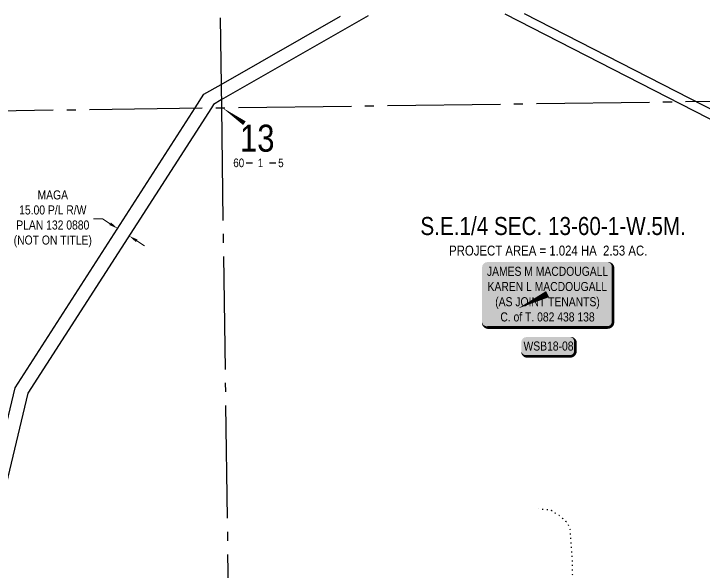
# Model space of a CAD drawing. Extents: x 57693 to 70573, y 5994359 to 6008381.
# Drawn here: x 64054 to 64818, y 6002047 to 6002665 of the extents above; entities that cross this region are included whole.
import ezdxf
from ezdxf.enums import TextEntityAlignment as Align

# ---------------------------------------------------------------- set-up
doc = ezdxf.new("R2010")
doc.units = 0
doc.header["$LTSCALE"] = 5
doc.header["$PDSIZE"] = -3
doc.linetypes.add('foc-QUARTERLINE', pattern=[33, 25, -3, 2, -3])
doc.linetypes.add('foc-TOPO', pattern=[1, 0.2, -0.8])
doc.layers.get('Defpoints').update_dxf_attribs({"color": 9})
for name, color, linetype in [('10', 1, 'Continuous'), ('9', 3, 'Continuous'), ('AS-OWNER', 7, 'Continuous'), ('C-SYMBOL', 7, 'Continuous'), ('F-RW', 190, 'Continuous'), ('L-AREAREQUIRED', 7, 'Continuous'), ('L-QSEC', 8, 'foc-QUARTERLINE'), ('L-SECLBL', 7, 'Continuous'), ('P-APEX RECON-LINE LIST', 240, 'Continuous'), ('T-VEGETATION CHANGE', 104, 'foc-TOPO')]:
    doc.layers.add(name, color=color, linetype=linetype)
doc.layers.add('F-RW-T', color=190, linetype='Continuous', lineweight=9)
doc.styles.add('100L', font='ARIALN.TTF', dxfattribs={"height": 11})
doc.styles.add('175L', font='ARIALN.TTF', dxfattribs={"height": 10})
doc.styles.add('80', font='ARIALN.TTF', dxfattribs={"height": 10})
doc.styles.add('80CG', font='ARIALN.TTF', dxfattribs={"height": 10})
doc.styles.add('80L', font='ARIALN.TTF', dxfattribs={"height": 10})
doc.styles.add('SIMPLEX', font='ARIALN.TTF')
doc.dimstyles.new('Compass 5 000', dxfattribs={"dimscale": 5, "dimtxt": 9, "dimasz": 2, "dimexe": 0.2, "dimexo": 0.0625, "dimgap": 0.5, "dimtad": 0, "dimtih": 1, "dimtoh": 1, "dimzin": 0, "dimdsep": 46, "dimtxsty": '80CG', "dimcen": 0.1, "dimse1": 1, "dimse2": 1, "dimclrd": 256, "dimclrt": 256, "dimaunit": 1, "dimadec": 4, "dimazin": 0, "dimtfac": 0.06, "dimtofl": 0, "dimtmove": 0, "dimatfit": 1, "dimfxl": 0.2, "dimtolj": 1, "dimtzin": 0, "dimlwd": -1, "dimarcsym": 0})

# ---------------------------------------------------------------- blocks, each defined once
blk = doc.blocks.new('L-SECLBL')
at = {"layer": '9', "color": 7}
for p, q in [((-5.08, -27.83), (-12.29, -27.83)), ((20.7, -27.83), (13.5, -27.83))]:
    blk.add_line(p, q, dxfattribs=at)
at = {"layer": '10', "color": 2, "style": 'SIMPLEX'}
blk.add_attdef('SEC', text='', height=30, dxfattribs=at).set_placement((0, 0), align=Align.MIDDLE)
at = {"layer": '10', "color": 5, "style": '80L'}
blk.add_attdef('TWP', text='', height=9.5, dxfattribs=at).set_placement((-14.43, -27.37), align=Align.MIDDLE_RIGHT)
blk.add_attdef('RGE', text='', height=9.5, dxfattribs=at).set_placement((3.62, -27.37), align=Align.MIDDLE_CENTER)
blk.add_attdef('MER', text='', height=9.5, dxfattribs=at).set_placement((23.17, -27.37), align=Align.MIDDLE_LEFT)
blk = doc.blocks.new('*U468')
h = blk.add_hatch(color=59)
edge = h.paths.add_edge_path()
edge.add_line((-66.5, -37), (66.5, -37))
edge.add_arc((66.5, -31), 6, 270, 360)
edge.add_line((72.5, -31), (72.5, 29.5))
edge.add_arc((66.5, 29.5), 6, 0, 90)
edge.add_line((66.5, 35.5), (-66.5, 35.5))
edge.add_arc((-66.5, 29.5), 6, 90, 180)
edge.add_line((-72.5, 29.5), (-72.5, -31))
edge.add_arc((-66.5, -31), 6, 180, 270)
at = {"color": 1, "flags": 128}
blk.add_lwpolyline([(-66.5, -37, 3, 3, 0), (66.5, -37, 3, 3, 0.414214), (72.5, -31, 3, 3, 0), (72.5, 29.5, 3, 0, 0.414214), (66.5, 35.5, 0, 0, 0), (-66.5, 35.5, 0, 0, 0.414214), (-72.5, 29.5, 0, 0, 0), (-72.5, -31, 0, 3, 0.414214)], format="xyseb", close=True, dxfattribs=at)
blk.add_lwpolyline([(-32.66, -15.91, 0, 7.5, 0), (0, 0, 0, 0, 0)], format="xyseb", dxfattribs=at)
at = {"color": 1, "style": '80'}
blk.add_attdef('ENTER_TEXT_001', (-35.99, -5), '', height=10, dxfattribs=at)
blk = doc.blocks.new('*D480')
at = {"layer": 'Defpoints', "color": 0, "transparency": 16777216}
for p in [(64169.24, 6002427.43), (64171.32, 6002430.67), (64183.93, 6002422.56)]:
    blk.add_point(p, dxfattribs=at)
at = {"layer": 'F-RW-T', "transparency": 16777216}
for p, q in [((64152.42, 6002438.25), (64142.42, 6002438.25)), ((64160.83, 6002432.84), (64152.42, 6002438.25)), ((64190.26, 6002413.91), (64198.67, 6002408.5))]:
    blk.add_line(p, q, dxfattribs=at)
for points in [[(64161.73, 6002434.24), (64159.93, 6002431.44), (64169.24, 6002427.43)], [(64191.16, 6002415.31), (64189.35, 6002412.51), (64181.85, 6002419.32)]]:
    blk.add_solid(points, dxfattribs=at)
at = {"layer": 'F-RW-T', "transparency": 16777216, "insert": (64097.33, 6002438.25), "char_height": 10, "attachment_point": 5, "style": '80CG'}
blk.add_mtext('\\A1;MAGA\\P15.00 P/L R/W\\PPLAN 132 0880\\P(NOT ON TITLE)', dxfattribs=at)
blk = doc.blocks.new('*U436')
at = {"true_color": 0xffffa8}
h = blk.add_hatch(color=51, dxfattribs=at)
edge = h.paths.add_edge_path()
edge.add_line((-24, -11.5), (24, -11.5))
edge.add_arc((24, -5.5), 6, 270, 360)
edge.add_line((30, -5.5), (30, 4))
edge.add_arc((24, 4), 6, 0, 90)
edge.add_line((24, 10), (-24, 10))
edge.add_arc((-24, 4), 6, 90, 180)
edge.add_line((-30, 4), (-30, -5.5))
edge.add_arc((-24, -5.5), 6, 180, 270)
at = {"color": 240, "flags": 128}
blk.add_lwpolyline([(-24, -11.5, 3, 3, 0), (24, -11.5, 3, 3, 0.414214), (30, -5.5, 3, 3, 0), (30, 4, 3, 0, 0.414214), (24, 10, 0, 0, 0), (-24, 10, 0, 0, 0.414214), (-30, 4, 0, 0, 0), (-30, -5.5, 0, 3, 0.414214)], format="xyseb", close=True, dxfattribs=at)
for points in [[(-24.67, -8.43, 0, 10, 0), (0, 0, 5, 5, 0)], [(21.05, -6.93, 0, 10, 0), (0, 0, 5, 5, 0)]]:
    blk.add_lwpolyline(points, format="xyseb", dxfattribs=at)
at = {"color": 4, "style": '80'}
blk.add_attdef('OTHER_001', (-14.7, -5), '', height=10, dxfattribs=at)

msp = doc.modelspace()

# ---------------------------------------------------------------- linework, layer by layer
at = {"layer": 'F-RW', "flags": 128}
for points in [[(65092.25, 6002411.724), (64598.155, 6002665.088)], [(65092.087, 6002423.105), (64619.621, 6002665.377)], [(63484.703, 6002068.27), (64003.216, 6002075.759), (64016.904, 6002089.813), (64055.565, 6002250.983), (64254.94, 6002561.103), (64264.65, 6002576.206), (64283.593, 6002587.06), (64415.678, 6002662.743)], [(64446.562, 6002663.164), (64283.835, 6002569.924), (64275.279, 6002565.023), (64272.916, 6002561.344), (64069.548, 6002245.017), (64030.518, 6002082.31), (64009.627, 6002060.862), (63484.917, 6002053.283)]]:
    msp.add_lwpolyline(points, dxfattribs=at)
at = {"layer": 'L-QSEC', "flags": 128}
for points in [[(64282.549, 6002660.928), (64283.954, 6002561.492)], [(63477.882, 6002550.623), (65089.734, 6002571.98)], [(64283.954, 6002561.492), (64295.235, 6001756.956)]]:
    msp.add_lwpolyline(points, dxfattribs=at)
at = {"layer": 'L-SECLBL', "flags": 128}
msp.add_lwpolyline([(64284.725, 6002561.563, 0, 4.996, 0), (64309.42, 6002544.194, 4.996, 4.996, 0)], format="xyseb", dxfattribs=at)
at = {"layer": 'T-VEGETATION CHANGE', "flags": 128}
msp.add_lwpolyline([(64662.273, 6001929.261, -0.0463794), (64655.837, 6001937.785, -0.0592458), (64652.304, 6001945.376, -0.0072576), (64650.068, 6001952.537, -0.0721799), (64649.959, 6001953.288), (64649.959, 6001961.492), (64649.959, 6001971.454, -0.0161171), (64650.153, 6001977.472, -0.0314141), (64650.545, 6001980.538, -0.0921752), (64651.808, 6001983.755, 0.0540308), (64654.357, 6001989.035, 0.0283479), (64655.48, 6001992.868, -0.0614904), (64656.116, 6001994.602, -0.0211919), (64656.873, 6001995.935, -0.008119), (64659.048, 6001999.291, -0.0072992), (64661.519, 6002002.856, -0.0098142), (64663.446, 6002005.444, -0.0538894), (64665.36, 6002007.428, 0.0382615), (64668.137, 6002010.132, 0.0408486), (64670.624, 6002013.469, 0.0408761), (64672.535, 6002017.164, 0.0450238), (64673.806, 6002021.194, 0.0351834), (64674.587, 6002026.541, 0.0187051), (64674.777, 6002031.618, 0.0277562), (64674.587, 6002035.038, 0.0477707), (64673.676, 6002039.388, -0.0501592), (64672.828, 6002043.536, -0.0345366), (64672.506, 6002053.454, 0.0298589), (64672.242, 6002064.925, 0.0019307), (64671.68, 6002071.394, -0.0017815), (64671.069, 6002078.404, -0.0080258), (64670.644, 6002084.704, 0.007344), (64670.189, 6002091.59, 0.0722183), (64668.73, 6002097.972, 0.0911637), (64666.006, 6002102.406, 0.030285), (64664.337, 6002104.049, 0.0123742), (64659.927, 6002107.705, 0.0241238), (64650.599, 6002114.355, 0.0858591), (64647.613, 6002115.617, 0.0715925), (64645.355, 6002115.81, -0.0414781), (64641.456, 6002115.91, -0.0313127), (64638.773, 6002116.373, -0.0235688), (64635.299, 6002117.375)], format="xyb", dxfattribs=at)

# ---------------------------------------------------------------- block references
at = {"layer": 'AS-OWNER'}
ref = msp.add_blockref('*U468', (64644.941, 6002354.853), dxfattribs=dict(at, xscale=0.999252397, yscale=0.999252397, zscale=0.999252397, rotation=359.9999884413987))
ref.add_attrib('ENTER_TEXT_001', 'JAMES M MACDOUGALL', (64577.9, 6002375.101), dxfattribs={"layer": '0', "color": 1, "height": 9.99252, "rotation": 359.999988, "style": '80'})
ref.add_attrib('ENTER_TEXT_002', 'KAREN L MACDOUGALL', (64578.585, 6002358.269), dxfattribs={"layer": '0', "color": 1, "height": 9.99252, "rotation": 359.999988, "style": '80'})
ref.add_attrib('ENTER_TEXT_003', '(AS JOINT TENANTS)', (64587.075, 6002341.438), dxfattribs={"layer": '0', "color": 1, "height": 9.99252, "rotation": 359.999988, "style": '80'})
ref.add_attrib('ENTER_TEXT_004', 'C. of T. 082 438 138', (64592.736, 6002324.606), dxfattribs={"layer": '0', "color": 1, "height": 9.99252, "rotation": 359.999988, "style": '80'})
at = {"layer": 'L-SECLBL', "xscale": 0.999252397, "yscale": 0.999252397, "zscale": 0.999252397}
msp.add_blockref('L-SECLBL', (64323.642, 6002527.606), dxfattribs=at).add_auto_attribs({'SEC': '13', 'TWP': '60', 'RGE': '1', 'MER': '5'})
at = {"layer": 'P-APEX RECON-LINE LIST'}
ref = msp.add_blockref('*U436', (64645.877, 6002297.361), dxfattribs=dict(at, xscale=0.999252397, yscale=0.999252397, zscale=0.999252397, rotation=359.9999884413987))
ref.add_attrib('OTHER_001', 'WSB18-08', (64618.384, 6002292.361), dxfattribs={"layer": '0', "color": 4, "height": 9.9925, "rotation": 359.999988, "style": '80'})

# ---------------------------------------------------------------- texts
at = {"layer": 'C-SYMBOL', "color": 3, "style": '175L'}
msp.add_text('S.E.1/4 SEC. 13-60-1-W.5M.', height=19.98505, rotation=359.999988, dxfattribs=at).set_placement((64651.179, 6002414.316), align=Align.BOTTOM_CENTER)
at = {"layer": 'L-AREAREQUIRED', "color": 5, "style": '100L'}
msp.add_text('PROJECT AREA = 1.024 HA  2.53 AC.', height=10.99178, rotation=359.999988, dxfattribs=at).set_placement((64645.724, 6002394.281), align=Align.BOTTOM_CENTER)

# ---------------------------------------------------------------- dimensions: what is measured, and where the dimension line sits
at = {"layer": 'F-RW-T'}
dim = msp.add_aligned_dim(p1=(64183.928, 6002422.56), p2=(64171.32, 6002430.668), distance=3.85, text='MAGA\\P15.00 P/L R/W\\PPLAN 132 0880\\P(NOT ON TITLE)', dimstyle='Compass 5 000', dxfattribs=at)
dim.commit()
dim.dimension.update_dxf_attribs({"geometry": '*D480', "text_midpoint": (64097.331, 6002438.247)})

doc.saveas('drawing.dxf')
